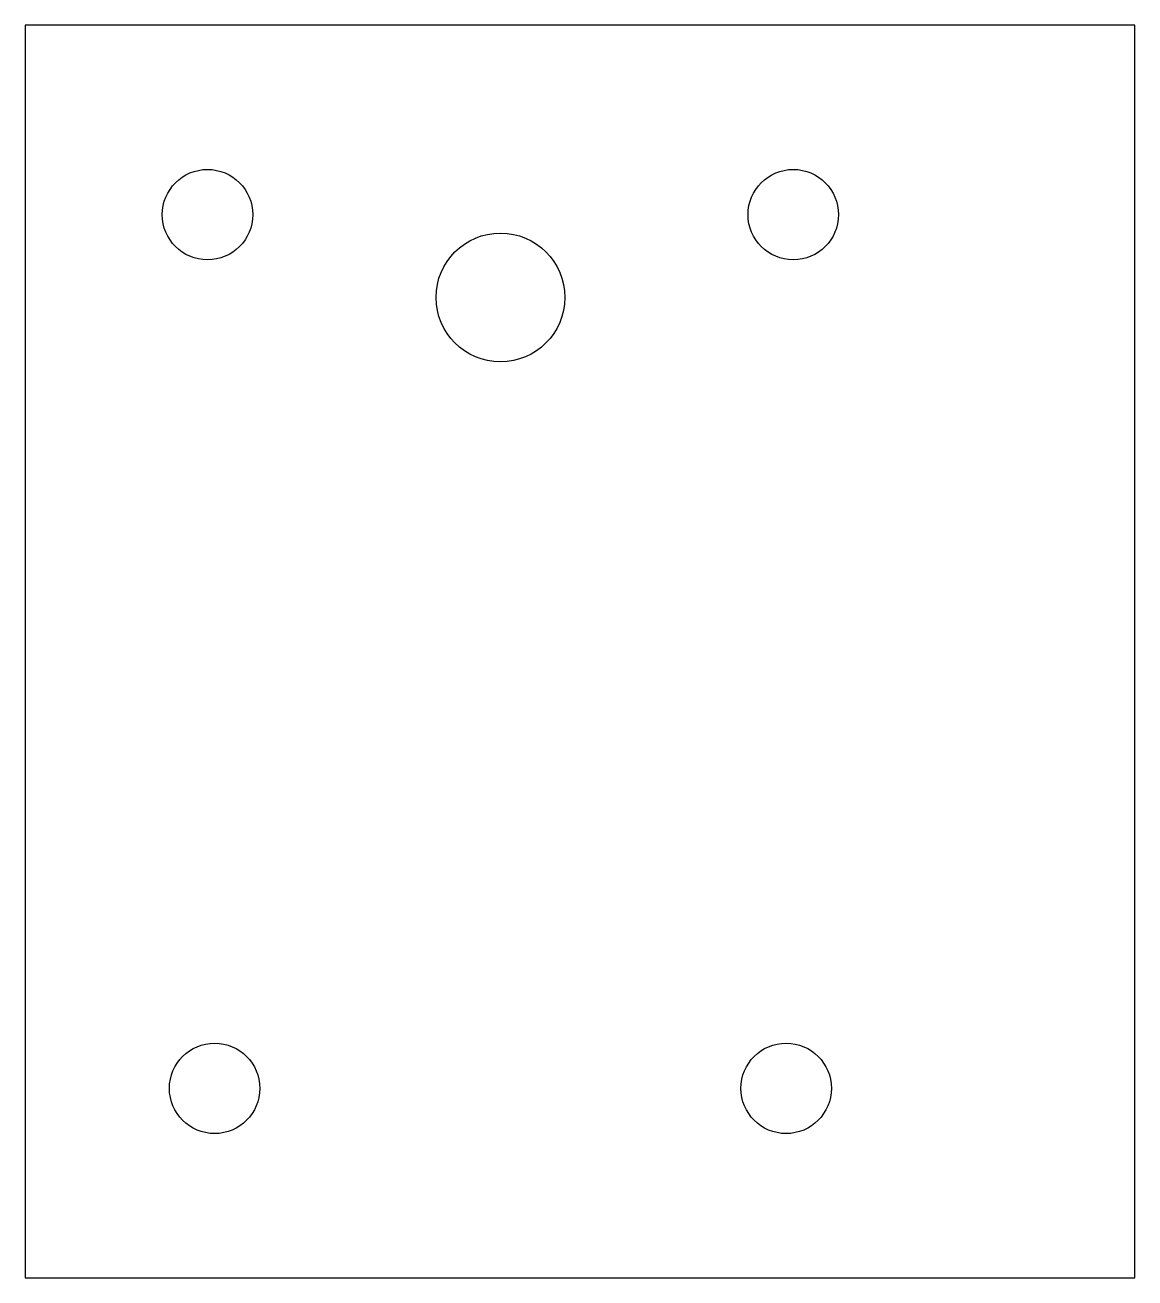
# Model space of a CAD drawing. Extents: x -13.5 to 6, y -11 to 11.
import ezdxf

# ---------------------------------------------------------------- set-up
doc = ezdxf.new("R2010")
doc.units = 0
doc.layers.add('FIXTURE', color=7, linetype='CONTINUOUS')

msp = doc.modelspace()

# ---------------------------------------------------------------- linework, layer by layer
at = {"layer": 'FIXTURE'}
for p, q in [((6, 11), (-13.491, 11)), ((-13.491, 11), (-13.491, -11)), ((6, -11), (6, 11)), ((-13.491, -11), (6, -11))]:
    msp.add_line(p, q, dxfattribs=at)
for centre, radius in [((-10.287, 7.671), 0.794), ((0, 7.671), 0.794), ((-5.143, 6.217), 1.13), ((-10.162, -7.671), 0.794), ((-0.125, -7.671), 0.794)]:
    msp.add_circle(centre, radius, dxfattribs=at)

doc.saveas('drawing.dxf')
